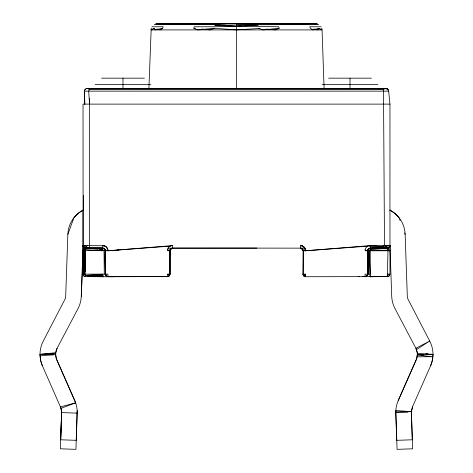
<?xml version="1.0" encoding="UTF-8"?>
<svg xmlns="http://www.w3.org/2000/svg" width="473" height="473" viewBox="0 0 473 473"><rect width="100%" height="100%" fill="white"/><g stroke="black" fill="none" stroke-linecap="round" stroke-linejoin="round"><path stroke-width="0.71" d="M389.947 210.52L389.971 104.119L388.676 91.141L388.15 89.639L386.873 88.682L386.08 88.546L387.884 89.332L388.676 91.141L84.324 91.141L84.389 104.119M400.099 220.507L399.094 217.74L394.931 213.441L389.971 210.107L389.971 274.139L389.45 275.641L388.167 276.593L305.611 276.735L303.802 275.948L303.016 274.139L303.158 250.779L302.744 249.437L301.762 248.449L300.42 248.041M367.758 263.916L367.763 249.986L367.486 274.139L367.32 275.298L365.032 276.735L365.032 274.139L370.223 274.139L369.1 250.128L367.763 249.986L368.721 248.703L370.223 248.183L383.485 246.746L384.496 245.588L383.485 88.581L323.656 88.599M367.758 251.447L367.763 249.986L367.32 250.779M304.109 276.214L303.051 274.139L305.611 274.139L305.611 276.735L304.109 276.214L303.158 274.931L303.317 250.779L301.762 248.449L300.42 248.148L172.58 248.041L171.238 248.449L170.256 249.437L169.842 250.779L169.559 260.995M365.032 276.735L366.835 275.948L367.627 274.139L367.101 275.641L365.032 276.735L366.463 276.386L367.882 274.139L368.047 250.193M389.971 104.119L83.029 104.119L83.106 245.588L83.408 246.9L81.279 296.293A28.551 28.551 0 0 1 77.998 308.615L57.079 348.288L55.613 353.366L56.322 358.676L75.65 402.819L61.064 408.311L61.638 412.137L60.367 448.806L75.934 449.35L77.17 410.564M83.354 210.219L83.484 195.479M368.875 274.139L369.1 250.128L370.223 250.779L389.971 250.779M85.625 276.427L84.833 276.593L102.777 276.735L103.788 276.386L102.777 275.641L85.288 275.392L85.223 276.699L83.816 275.948L83.029 274.139L83.331 250.779L83.55 274.139L84.466 250.779L84.833 274.139L85.625 276.386L84.833 276.593L83.55 275.641L83.029 274.139L83.029 210.107L78.069 213.441L73.906 217.74L67.858 234.342L65.712 295.749L65.28 298.64L43.303 341.021A28.551 28.551 0 0 0 40.004 354.342L40.79 361L42.434 365.865L61.064 408.311M169.571 256.662L169.712 250.105L167.389 249.986M95.647 250.501L102.777 250.779L104.953 250.193L104.279 274.139L104.03 250.442M412.462 406.898L411.362 412.137L412.32 439.784L396.752 440.328L395.789 412.137L395.83 410.564L411.368 411.616L412.633 448.806L397.066 449.35L395.789 412.137L411.368 411.616L412.462 406.898L430.566 365.865L432.21 361L432.996 354.342A28.551 28.551 0 0 0 429.697 341.021L407.72 298.64L407.288 295.749L405.142 234.342L404.64 232.958M84.833 274.139L85.625 249.986L83.029 245.729M77.211 412.137L76.248 440.328L60.68 439.784L61.632 411.616L60.538 406.898L75.65 402.819M60.68 439.784L61.638 412.137M81.279 296.293L83.029 245.588L104.982 245.765M370.223 275.641L369.212 276.386L370.223 276.735L388.167 276.593L387.375 274.139L388.049 249.437L387.375 248.319L370.223 248.183L368.881 248.449L367.893 249.437L367.592 250.779L365.605 250.779M148.894 88.546L151.212 28.279L151.993 29.911L154.115 28.279L155.126 29.911L162.635 28.279L163.22 26.766L151.886 26.766M302.625 245.765L300.42 245.588L300.42 248.183L301.762 248.449L303.016 250.779L305.611 250.779L370.223 245.588L389.971 245.588L391.721 296.293A28.551 28.551 0 0 0 395.002 308.615L415.921 348.288L417.387 353.366L432.996 354.342L432.896 356.707A28.551 28.551 0 0 1 430.566 365.865M367.746 271.981L368.97 250.442L370.223 249.986L387.375 250.371L388.676 250.016L389.45 250.779M61.496 410.203L61.632 412.586L77.2 413.13A28.551 28.551 0 0 0 74.787 400.613L56.683 359.581C55.158 355.98 55.252 351.758 57.079 348.288M388.049 248.881L388.126 248.059L389.45 247.083L389.971 245.588L389.592 246.9L388.167 248.041L370.223 248.183L388.049 248.881L387.375 250.371M416.524 349.594L429.697 341.021L415.921 348.288C417.748 351.758 417.842 355.98 416.317 359.581L398.213 400.613A28.551 28.551 0 0 0 395.8 413.13M398.213 400.613L416.678 358.676L417.387 353.366M83.733 245.588L83.496 246.711L83.106 245.588L83.283 246.711L84.466 247.876L85.968 247.923L84.525 247.911L85.643 248.118M260.032 28.421L236.5 29.911L214.423 28.279L197.655 29.911L193.853 28.279L194.19 26.766L214.6 26.766L258.134 25.471L236.5 24.838L318.755 24.484M256.821 248.089L172.58 248.183L170.256 249.437L169.949 250.779L169.683 275.298L168.642 276.309L167.389 276.699L106.809 276.427L105.373 274.139L105.373 250.779L104.852 249.277L102.777 248.183L84.525 247.911M387.665 275.404L388.167 274.139M367.864 246.149L305.611 250.779L304.269 250.105L303.288 250.105L303.016 250.779L302.495 249.277L300.42 248.183L305.079 248.183M84.324 91.141L85.116 89.332L86.518 88.581L95.416 88.546L86.382 88.599L85.057 89.503L84.324 91.141L84.892 104.119M169.842 250.779L169.984 274.139L169.198 275.948L167.389 276.735L167.389 274.139L169.984 274.139L169.984 250.779L171.238 248.449L172.58 248.183L172.58 245.588L107.968 250.779L85.625 249.986M169.984 274.139L169.163 275.913L167.389 276.593L107.968 276.735L106.537 276.386L105.373 274.139L105.514 250.779L105.107 249.437L104.119 248.449L102.777 248.041L84.833 248.041L83.55 247.083L83.029 245.588L83.283 246.711M367.592 250.779L368.881 248.449M83.029 250.779L83.786 249.91L94.222 250.442M87.511 245.588L86.399 246.711L85.702 245.588L85.11 246.711L84.265 245.588L84.117 246.711L83.343 245.588M149.344 88.664L86.382 88.599L89.131 88.546L89.515 89.066L383.485 89.332L384.691 88.546M389.971 245.966L386.695 246.161L384.496 245.588L385.099 246.711L386.429 245.588M106.809 250.779L107.909 249.963A5.191 5.191 0 0 0 105.136 246.149L102.777 245.588L102.777 248.041M303.158 274.931L305.067 274.281M162.635 28.279L160.264 29.911L156.853 29.007M388.126 248.059L389.368 247.208L389.959 245.848L389.184 247.391L387.375 248.183M167.389 276.699L169.683 275.298L169.842 274.139L169.712 250.105M170.256 249.437L172.58 248.183L167.921 248.183M154.115 28.279L150.94 29.911L322.06 29.911L324.106 88.546M154.245 24.484L215.209 24.484L236.5 26.216L278.81 26.766L279.147 28.279L275.345 29.911L266.595 29.06M214.423 28.279L210.059 29.911L201.604 29.06M172.58 248.183L171.078 248.703L169.984 250.779L168.891 250.779M109.162 276.735L110.162 276.386M358.646 276.735L359.657 276.386M385.099 246.711L386.695 246.161M367.929 250.779L368.97 250.442M167.389 274.541L169.198 274.139M314.468 23.863L317.217 23.863L155.783 23.863L315.574 23.65M179.427 23.863L196.141 23.863M55.678 352.722L40.004 354.342L40.104 356.707A28.551 28.551 0 0 0 42.434 365.865M279.147 28.279L262.941 29.911L258.577 28.279M40.045 355.915L55.578 354.342M237.966 26.098L241.638 25.796M247.509 25.317L257.791 24.484M365.055 250.235A5.191 5.191 0 0 1 368.615 245.842L370.223 246.38L383.485 246.746L370.223 245.588L370.223 276.735L373.853 276.457M85.223 274.139L85.625 275.434L102.777 274.139L102.777 276.735L114.354 276.735L113.343 276.386M170.221 246.149L107.968 250.779C107.962 247.994 105.562 245.593 102.777 245.588M55.613 353.366L40.004 354.342L53.473 354.992M370.223 249.277L387.375 248.319L388.475 247.911L370.223 248.183M432.996 354.342L417.399 355.093L432.896 356.707L417.186 356.802M225.686 25.152L214.866 25.471L235.057 26.169M101.352 275.984L102.777 275.948L94.204 275.688M370.223 276.735L387.878 276.333L387.375 276.735L389.184 275.948L389.971 274.139L387.375 274.139M166.597 23.863L180.585 23.65M105.68 250.779L104.119 248.449L102.777 248.148L84.951 248.449L102.777 249.277L99.206 249.052M276.859 23.863L306.403 23.863M95.073 88.546L86.382 88.599L127.343 88.546M321.114 26.766L309.78 26.766L310.365 28.279L312.736 29.911L318.885 28.279L322.06 29.911L321.788 28.279L321.007 29.911L318.885 28.279L317.874 29.911L313.776 29.019M101.565 78.163L144.395 78.163M328.605 78.163L371.435 78.163M95.073 84.649L150.881 84.649M322.119 84.649L377.927 84.649M384.437 88.788L89.515 89.066L88.705 91.141L89.515 104.119M387.357 248.118L383.485 247.876M117.298 249.986L118.77 249.986M83.029 274.139L107.968 274.139L107.968 276.735L106.165 275.948M395.789 412.137L407.821 412.137M345.657 88.546L386.873 88.682L86.518 88.581M104.953 250.193L105.373 250.779L104.279 248.703L102.777 248.183L84.833 248.041L87.765 248.349M257.389 23.863L236.5 23.65L236.5 88.546M385.052 88.599L383.485 88.581L386.873 88.682L350.02 88.546L350.02 78.163M377.927 88.546L386.873 88.682L377.584 88.546M215.209 24.484L219.614 24.555M87.765 276.469L102.777 276.735M85.625 275.434L88.481 275.523M87.948 88.599L89.515 88.682L88.433 89.095L89.515 89.639M89.196 248.437L97.775 248.969M193.853 28.279L195.266 28.421M417.423 354.342L423.773 354.987M425.871 353.603L428.006 353.828M292.415 23.65L293.573 23.863M157.426 23.65L158.532 23.863M303.016 274.139L305.611 274.931M304.358 276.309L305.611 276.735L303.317 275.298L303.158 274.139M300.42 248.183L302.767 249.478M362.838 276.386L363.838 276.735M107.968 276.735L106.2 275.913L105.514 274.139M365.091 249.963L366.835 250.779M167.454 249.963L169.198 250.779M304.849 249.478L305.611 250.779C305.605 247.994 303.199 245.593 300.42 245.588L302.779 246.149A5.191 5.191 0 0 1 305.546 249.963M385.672 88.546L386.098 88.788M387.05 88.788L387.884 89.332M304.695 275.055L305.611 275.948M303.471 246.575L305.357 249.17M105.828 246.575L107.714 249.17M83.408 246.9L83.029 245.588L83.378 247.018L84.324 247.935L85.625 248.219L84.951 248.881L85.193 271.951M83.786 249.91L85.093 271.934M303.288 250.105L303.441 253.688M303.317 250.779L303.418 253.699M367.763 249.986L367.882 274.139M383.485 245.268L383.485 248.183M305.611 248.703L305.611 250.779M122.98 78.163L122.98 88.546M102.777 248.183L102.777 250.779M89.515 98.349L89.515 248.183M389.971 210.107A28.551 28.551 0 0 1 405.142 234.342M167.418 250.235A5.191 5.191 0 0 1 172.58 245.588M67.858 234.342A28.551 28.551 0 0 1 83.029 210.107M106.809 276.427L105.798 275.392L105.408 274.139L106.809 276.427"/></g></svg>
